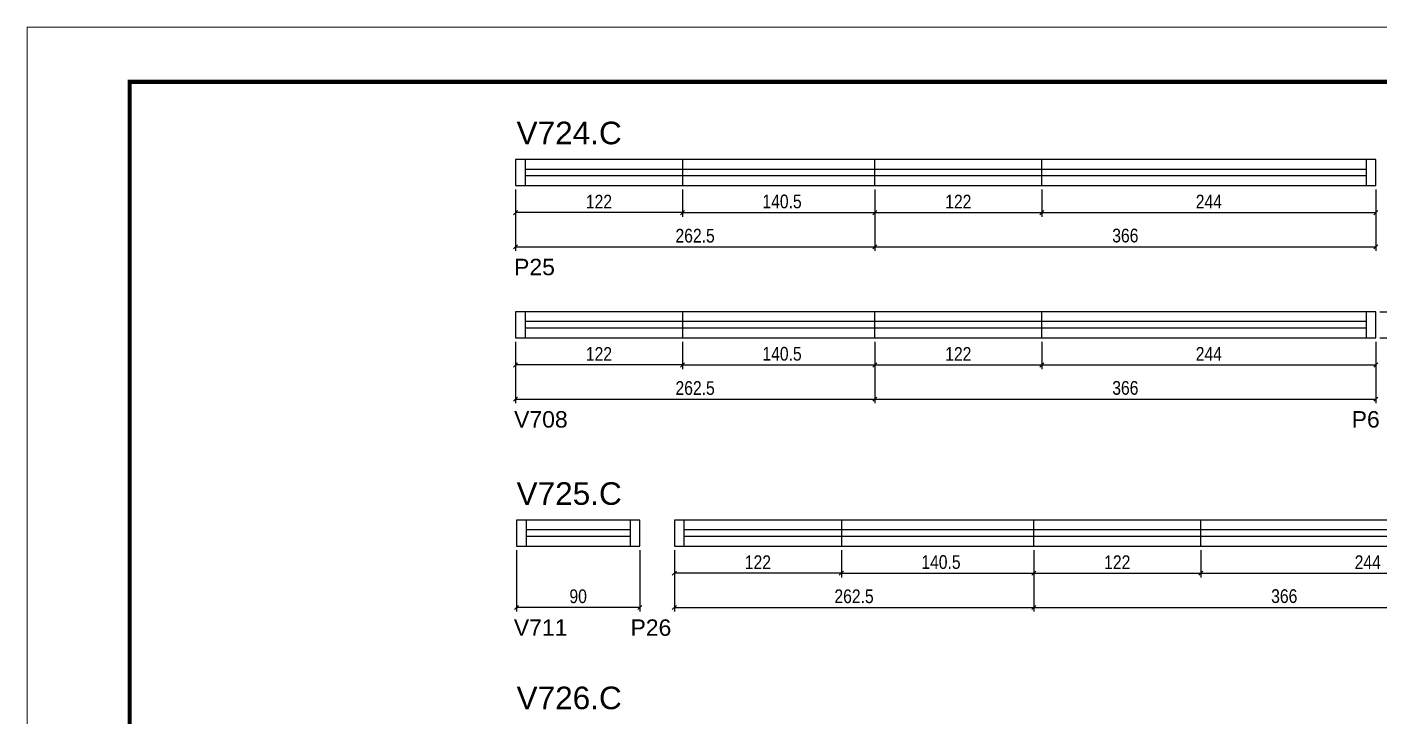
# Model space of a CAD drawing. Extents: x 3245 to 12416, y 917 to 10295.
# Drawn here: x 4844 to 5832, y 7206 to 7710 of the extents above; entities that cross this region are included whole.
import ezdxf

# ---------------------------------------------------------------- set-up
doc = ezdxf.new("R2010")
doc.units = 0
doc.linetypes.add('DASHED', pattern=[0.75, 0.5, -0.25])
for name, color, linetype in [('5', 5, 'Continuous'), ('COTA', 241, 'Continuous'), ('NOMENCLATURA', 7, 'Continuous'), ('Painéis', 200, 'Continuous'), ('SARR_2.2x7', 40, 'Continuous')]:
    doc.layers.add(name, color=color, linetype=linetype)
doc.layers.add('Folhas', color=255, linetype='Continuous', lineweight=9)
doc.layers.add('SARRAFO DE PRESSAO', color=251, linetype='DASHED', lineweight=9)
doc.styles.add('COTA TECNICA', font='techl___.ttf', dxfattribs={"height": 10})
doc.styles.add('COTA TECNICA-50', font='techl___.ttf', dxfattribs={"height": 10})
doc.styles.get("Standard").update_dxf_attribs({"font": 'arial.ttf'})
doc.dimstyles.new('COTA PAINEL-50', dxfattribs={"dimtxt": 10, "dimasz": 3, "dimexe": 3, "dimexo": 3, "dimgap": 3, "dimtad": 1, "dimdec": 1, "dimzin": 12, "dimdsep": 46, "dimtxsty": 'COTA TECNICA-50', "dimblk1": 'OBLIQUE', "dimblk2": 'OBLIQUE', "dimsah": 1, "dimcen": 0.9, "dimclrd": 4, "dimclre": 4, "dimclrt": 240, "dimadec": 1, "dimazin": 3, "dimtfac": 1, "dimtdec": 1, "dimtmove": 0, "dimatfit": 3, "dimfxl": 1, "dimtolj": 1, "dimtzin": 12, "dimarcsym": 0})
doc.dimstyles.new('PAINEL', dxfattribs={"dimtxt": 10, "dimasz": 3, "dimexe": 3, "dimexo": 3, "dimgap": 3, "dimtad": 1, "dimdec": 1, "dimzin": 12, "dimdsep": 46, "dimtxsty": 'COTA TECNICA', "dimblk1": 'OBLIQUE', "dimblk2": 'OBLIQUE', "dimsah": 1, "dimcen": 0.9, "dimclrd": 4, "dimclre": 4, "dimclrt": 240, "dimadec": 1, "dimazin": 3, "dimtfac": 1, "dimtdec": 1, "dimtmove": 0, "dimatfit": 3, "dimfxl": 1, "dimtolj": 1, "dimtzin": 12, "dimarcsym": 0})

# ---------------------------------------------------------------- blocks, each defined once
blk = doc.blocks.new('9999999999')
at = {"layer": 'Folhas'}
blk.add_lwpolyline([(98138.98, 34190.21), (99623.98, 34190.21), (99623.98, 35240.21), (98138.98, 35240.21)], close=True, dxfattribs=at)
at = {"layer": 'Folhas', "color": 30, "const_width": 3}
blk.add_lwpolyline([(98213.98, 34230.21), (99583.98, 34230.21), (99583.98, 35200.21), (98213.98, 35200.21)], close=True, dxfattribs=at)
blk = doc.blocks.new('_Oblique')
at = {"color": 0, "linetype": 'ByBlock', "lineweight": -2}
blk.add_line((-0.5, -0.5), (0.5, 0.5), dxfattribs=at)
blk = doc.blocks.new('*D162')
at = {"layer": 'COTA', "color": 4, "linetype": 'ByBlock', "lineweight": -2, "transparency": 16777216}
for p, q in [((5201.4, 7328.15), (5201.4, 7283.27)), ((5291.4, 7328.15), (5291.4, 7283.27)), ((5291.4, 7286.27), (5201.4, 7286.27))]:
    blk.add_line(p, q, dxfattribs=at)
at = {"layer": 'Defpoints', "color": 0, "linetype": 'ByBlock', "transparency": 16777216}
for p in [(5201.4, 7331.15), (5291.4, 7331.15), (5201.4, 7286.27)]:
    blk.add_point(p, dxfattribs=at)
at = {"layer": 'COTA', "color": 4, "linetype": 'ByBlock', "lineweight": -2, "transparency": 16777216, "xscale": 3, "yscale": 3, "zscale": 3, "rotation": 180}
blk.add_blockref('_Oblique', (5201.4, 7286.27), dxfattribs=at)
at = {"layer": 'COTA', "color": 4, "linetype": 'ByBlock', "lineweight": -2, "transparency": 16777216, "xscale": 3, "yscale": 3, "zscale": 3}
blk.add_blockref('_Oblique', (5291.4, 7286.27), dxfattribs=at)
at = {"layer": 'COTA', "color": 240, "linetype": 'ByBlock', "transparency": 16777216, "insert": (5246.4, 7294.41), "char_height": 10, "attachment_point": 5, "style": 'COTA TECNICA-50'}
blk.add_mtext('\\A1;90', dxfattribs=at)
blk = doc.blocks.new('*D161')
at = {"layer": 'COTA', "color": 4, "linetype": 'ByBlock', "lineweight": -2, "transparency": 16777216}
for p, q in [((5316.68, 7328.15), (5316.68, 7308.28)), ((5438.68, 7328.15), (5438.68, 7308.28)), ((5438.68, 7311.28), (5316.68, 7311.28))]:
    blk.add_line(p, q, dxfattribs=at)
at = {"layer": 'Defpoints', "color": 0, "linetype": 'ByBlock', "transparency": 16777216}
for p in [(5316.68, 7331.15), (5438.68, 7331.15), (5316.68, 7311.28)]:
    blk.add_point(p, dxfattribs=at)
at = {"layer": 'COTA', "color": 4, "linetype": 'ByBlock', "lineweight": -2, "transparency": 16777216, "xscale": 3, "yscale": 3, "zscale": 3, "rotation": 180}
blk.add_blockref('_Oblique', (5316.68, 7311.28), dxfattribs=at)
at = {"layer": 'COTA', "color": 4, "linetype": 'ByBlock', "lineweight": -2, "transparency": 16777216, "xscale": 3, "yscale": 3, "zscale": 3}
blk.add_blockref('_Oblique', (5438.68, 7311.28), dxfattribs=at)
at = {"layer": 'COTA', "color": 240, "linetype": 'ByBlock', "transparency": 16777216, "insert": (5377.68, 7319.34), "char_height": 10, "attachment_point": 5, "style": 'COTA TECNICA-50'}
blk.add_mtext('\\A1;122', dxfattribs=at)
blk = doc.blocks.new('*D163')
at = {"layer": 'COTA', "color": 4, "linetype": 'ByBlock', "lineweight": -2, "transparency": 16777216}
for p, q in [((5438.68, 7328.15), (5438.68, 7308.28)), ((5579.18, 7328.15), (5579.18, 7308.28)), ((5438.68, 7311.28), (5579.18, 7311.28))]:
    blk.add_line(p, q, dxfattribs=at)
at = {"layer": 'Defpoints', "color": 0, "linetype": 'ByBlock', "transparency": 16777216}
for p in [(5438.68, 7331.15), (5579.18, 7331.15), (5579.18, 7311.28)]:
    blk.add_point(p, dxfattribs=at)
at = {"layer": 'COTA', "color": 4, "linetype": 'ByBlock', "lineweight": -2, "transparency": 16777216, "xscale": 3, "yscale": 3, "zscale": 3, "rotation": 180}
blk.add_blockref('_Oblique', (5438.68, 7311.28), dxfattribs=at)
at = {"layer": 'COTA', "color": 4, "linetype": 'ByBlock', "lineweight": -2, "transparency": 16777216, "xscale": 3, "yscale": 3, "zscale": 3}
blk.add_blockref('_Oblique', (5579.18, 7311.28), dxfattribs=at)
at = {"layer": 'COTA', "color": 240, "linetype": 'ByBlock', "transparency": 16777216, "insert": (5511.43, 7319.39), "char_height": 10, "attachment_point": 5, "style": 'COTA TECNICA-50'}
blk.add_mtext('\\A1;140.5', dxfattribs=at)
blk = doc.blocks.new('*D164')
at = {"layer": 'COTA', "color": 4, "linetype": 'ByBlock', "lineweight": -2, "transparency": 16777216}
for p, q in [((5579.18, 7328.15), (5579.18, 7283.27)), ((5945.18, 7328.15), (5945.18, 7283.27)), ((5579.18, 7286.27), (5945.18, 7286.27))]:
    blk.add_line(p, q, dxfattribs=at)
at = {"layer": 'Defpoints', "color": 0, "linetype": 'ByBlock', "transparency": 16777216}
for p in [(5579.18, 7331.15), (5945.18, 7331.15), (5945.18, 7286.27)]:
    blk.add_point(p, dxfattribs=at)
at = {"layer": 'COTA', "color": 4, "linetype": 'ByBlock', "lineweight": -2, "transparency": 16777216, "xscale": 3, "yscale": 3, "zscale": 3, "rotation": 180}
blk.add_blockref('_Oblique', (5579.18, 7286.27), dxfattribs=at)
at = {"layer": 'COTA', "color": 4, "linetype": 'ByBlock', "lineweight": -2, "transparency": 16777216, "xscale": 3, "yscale": 3, "zscale": 3}
blk.add_blockref('_Oblique', (5945.18, 7286.27), dxfattribs=at)
at = {"layer": 'COTA', "color": 240, "linetype": 'ByBlock', "transparency": 16777216, "insert": (5762.18, 7294.49), "char_height": 10, "attachment_point": 5, "style": 'COTA TECNICA-50'}
blk.add_mtext('\\A1;366', dxfattribs=at)
blk = doc.blocks.new('*D168')
at = {"layer": 'COTA', "color": 4, "lineweight": -2, "transparency": 16777216}
for p, q in [((5316.68, 7328.15), (5316.68, 7283.27)), ((5579.18, 7328.15), (5579.18, 7283.27)), ((5316.68, 7286.27), (5579.18, 7286.27))]:
    blk.add_line(p, q, dxfattribs=at)
at = {"layer": 'Defpoints', "color": 0, "transparency": 16777216}
for p in [(5316.68, 7331.15), (5579.18, 7331.15), (5579.18, 7286.27)]:
    blk.add_point(p, dxfattribs=at)
at = {"layer": 'COTA', "color": 4, "lineweight": -2, "transparency": 16777216, "xscale": 3, "yscale": 3, "zscale": 3, "rotation": 180}
blk.add_blockref('_Oblique', (5316.68, 7286.27), dxfattribs=at)
at = {"layer": 'COTA', "color": 4, "lineweight": -2, "transparency": 16777216, "xscale": 3, "yscale": 3, "zscale": 3}
blk.add_blockref('_Oblique', (5579.18, 7286.27), dxfattribs=at)
at = {"layer": 'COTA', "color": 240, "transparency": 16777216, "insert": (5447.93, 7294.38), "char_height": 10, "attachment_point": 5, "style": 'COTA TECNICA'}
blk.add_mtext('\\A1;262.5', dxfattribs=at)
blk = doc.blocks.new('*D169')
at = {"layer": 'COTA', "color": 4, "lineweight": -2, "transparency": 16777216}
for p, q in [((5579.18, 7328.15), (5579.18, 7308.28)), ((5701.18, 7328.15), (5701.18, 7308.28)), ((5579.18, 7311.28), (5701.18, 7311.28))]:
    blk.add_line(p, q, dxfattribs=at)
at = {"layer": 'Defpoints', "color": 0, "transparency": 16777216}
for p in [(5579.18, 7331.15), (5701.18, 7331.15), (5701.18, 7311.28)]:
    blk.add_point(p, dxfattribs=at)
at = {"layer": 'COTA', "color": 4, "lineweight": -2, "transparency": 16777216, "xscale": 3, "yscale": 3, "zscale": 3, "rotation": 180}
blk.add_blockref('_Oblique', (5579.18, 7311.28), dxfattribs=at)
at = {"layer": 'COTA', "color": 4, "lineweight": -2, "transparency": 16777216, "xscale": 3, "yscale": 3, "zscale": 3}
blk.add_blockref('_Oblique', (5701.18, 7311.28), dxfattribs=at)
at = {"layer": 'COTA', "color": 240, "transparency": 16777216, "insert": (5640.18, 7319.34), "char_height": 10, "attachment_point": 5, "style": 'COTA TECNICA'}
blk.add_mtext('\\A1;122', dxfattribs=at)
blk = doc.blocks.new('*D170')
at = {"layer": 'COTA', "color": 4, "lineweight": -2, "transparency": 16777216}
for p, q in [((5701.18, 7328.15), (5701.18, 7308.28)), ((5945.18, 7328.15), (5945.18, 7308.28)), ((5701.18, 7311.28), (5945.18, 7311.28))]:
    blk.add_line(p, q, dxfattribs=at)
at = {"layer": 'Defpoints', "color": 0, "transparency": 16777216}
for p in [(5701.18, 7331.15), (5945.18, 7331.15), (5945.18, 7311.28)]:
    blk.add_point(p, dxfattribs=at)
at = {"layer": 'COTA', "color": 4, "lineweight": -2, "transparency": 16777216, "xscale": 3, "yscale": 3, "zscale": 3, "rotation": 180}
blk.add_blockref('_Oblique', (5701.18, 7311.28), dxfattribs=at)
at = {"layer": 'COTA', "color": 4, "lineweight": -2, "transparency": 16777216, "xscale": 3, "yscale": 3, "zscale": 3}
blk.add_blockref('_Oblique', (5945.18, 7311.28), dxfattribs=at)
at = {"layer": 'COTA', "color": 240, "transparency": 16777216, "insert": (5823.18, 7319.35), "char_height": 10, "attachment_point": 5, "style": 'COTA TECNICA'}
blk.add_mtext('\\A1;244', dxfattribs=at)
blk = doc.blocks.new('*D350')
at = {"layer": 'COTA', "color": 4, "linetype": 'ByBlock', "lineweight": -2, "transparency": 16777216}
for p, q in [((5200.58, 7591.48), (5200.58, 7571.61)), ((5322.58, 7591.48), (5322.58, 7571.61)), ((5322.58, 7574.61), (5200.58, 7574.61))]:
    blk.add_line(p, q, dxfattribs=at)
at = {"layer": 'Defpoints', "color": 0, "linetype": 'ByBlock', "transparency": 16777216}
for p in [(5200.58, 7594.48), (5322.58, 7594.48), (5200.58, 7574.61)]:
    blk.add_point(p, dxfattribs=at)
at = {"layer": 'COTA', "color": 4, "linetype": 'ByBlock', "lineweight": -2, "transparency": 16777216, "xscale": 3, "yscale": 3, "zscale": 3, "rotation": 180}
blk.add_blockref('_Oblique', (5200.58, 7574.61), dxfattribs=at)
at = {"layer": 'COTA', "color": 4, "linetype": 'ByBlock', "lineweight": -2, "transparency": 16777216, "xscale": 3, "yscale": 3, "zscale": 3}
blk.add_blockref('_Oblique', (5322.58, 7574.61), dxfattribs=at)
at = {"layer": 'COTA', "color": 240, "linetype": 'ByBlock', "transparency": 16777216, "insert": (5261.58, 7582.67), "char_height": 10, "attachment_point": 5, "style": 'COTA TECNICA-50'}
blk.add_mtext('\\A1;122', dxfattribs=at)
blk = doc.blocks.new('*D351')
at = {"layer": 'COTA', "color": 4, "linetype": 'ByBlock', "lineweight": -2, "transparency": 16777216}
for p, q in [((5322.58, 7591.48), (5322.58, 7571.61)), ((5463.08, 7591.48), (5463.08, 7571.61)), ((5322.58, 7574.61), (5463.08, 7574.61))]:
    blk.add_line(p, q, dxfattribs=at)
at = {"layer": 'Defpoints', "color": 0, "linetype": 'ByBlock', "transparency": 16777216}
for p in [(5322.58, 7594.48), (5463.08, 7594.48), (5463.08, 7574.61)]:
    blk.add_point(p, dxfattribs=at)
at = {"layer": 'COTA', "color": 4, "linetype": 'ByBlock', "lineweight": -2, "transparency": 16777216, "xscale": 3, "yscale": 3, "zscale": 3, "rotation": 180}
blk.add_blockref('_Oblique', (5322.58, 7574.61), dxfattribs=at)
at = {"layer": 'COTA', "color": 4, "linetype": 'ByBlock', "lineweight": -2, "transparency": 16777216, "xscale": 3, "yscale": 3, "zscale": 3}
blk.add_blockref('_Oblique', (5463.08, 7574.61), dxfattribs=at)
at = {"layer": 'COTA', "color": 240, "linetype": 'ByBlock', "transparency": 16777216, "insert": (5395.33, 7582.72), "char_height": 10, "attachment_point": 5, "style": 'COTA TECNICA-50'}
blk.add_mtext('\\A1;140.5', dxfattribs=at)
blk = doc.blocks.new('*D352')
at = {"layer": 'COTA', "color": 4, "linetype": 'ByBlock', "lineweight": -2, "transparency": 16777216}
for p, q in [((5463.08, 7591.48), (5463.08, 7546.6)), ((5829.08, 7591.48), (5829.08, 7546.6)), ((5463.08, 7549.6), (5829.08, 7549.6))]:
    blk.add_line(p, q, dxfattribs=at)
at = {"layer": 'Defpoints', "color": 0, "linetype": 'ByBlock', "transparency": 16777216}
for p in [(5463.08, 7594.48), (5829.08, 7594.48), (5829.08, 7549.6)]:
    blk.add_point(p, dxfattribs=at)
at = {"layer": 'COTA', "color": 4, "linetype": 'ByBlock', "lineweight": -2, "transparency": 16777216, "xscale": 3, "yscale": 3, "zscale": 3, "rotation": 180}
blk.add_blockref('_Oblique', (5463.08, 7549.6), dxfattribs=at)
at = {"layer": 'COTA', "color": 4, "linetype": 'ByBlock', "lineweight": -2, "transparency": 16777216, "xscale": 3, "yscale": 3, "zscale": 3}
blk.add_blockref('_Oblique', (5829.08, 7549.6), dxfattribs=at)
at = {"layer": 'COTA', "color": 240, "linetype": 'ByBlock', "transparency": 16777216, "insert": (5646.08, 7557.82), "char_height": 10, "attachment_point": 5, "style": 'COTA TECNICA-50'}
blk.add_mtext('\\A1;366', dxfattribs=at)
blk = doc.blocks.new('*D353')
at = {"layer": 'COTA', "color": 4, "lineweight": -2, "transparency": 16777216}
for p, q in [((5200.58, 7591.48), (5200.58, 7546.6)), ((5463.08, 7591.48), (5463.08, 7546.6)), ((5200.58, 7549.6), (5463.08, 7549.6))]:
    blk.add_line(p, q, dxfattribs=at)
at = {"layer": 'Defpoints', "color": 0, "transparency": 16777216}
for p in [(5200.58, 7594.48), (5463.08, 7594.48), (5463.08, 7549.6)]:
    blk.add_point(p, dxfattribs=at)
at = {"layer": 'COTA', "color": 4, "lineweight": -2, "transparency": 16777216, "xscale": 3, "yscale": 3, "zscale": 3, "rotation": 180}
blk.add_blockref('_Oblique', (5200.58, 7549.6), dxfattribs=at)
at = {"layer": 'COTA', "color": 4, "lineweight": -2, "transparency": 16777216, "xscale": 3, "yscale": 3, "zscale": 3}
blk.add_blockref('_Oblique', (5463.08, 7549.6), dxfattribs=at)
at = {"layer": 'COTA', "color": 240, "transparency": 16777216, "insert": (5331.83, 7557.71), "char_height": 10, "attachment_point": 5, "style": 'COTA TECNICA'}
blk.add_mtext('\\A1;262.5', dxfattribs=at)
blk = doc.blocks.new('*D354')
at = {"layer": 'COTA', "color": 4, "lineweight": -2, "transparency": 16777216}
for p, q in [((5463.08, 7591.48), (5463.08, 7571.61)), ((5585.08, 7591.48), (5585.08, 7571.61)), ((5463.08, 7574.61), (5585.08, 7574.61))]:
    blk.add_line(p, q, dxfattribs=at)
at = {"layer": 'Defpoints', "color": 0, "transparency": 16777216}
for p in [(5463.08, 7594.48), (5585.08, 7594.48), (5585.08, 7574.61)]:
    blk.add_point(p, dxfattribs=at)
at = {"layer": 'COTA', "color": 4, "lineweight": -2, "transparency": 16777216, "xscale": 3, "yscale": 3, "zscale": 3, "rotation": 180}
blk.add_blockref('_Oblique', (5463.08, 7574.61), dxfattribs=at)
at = {"layer": 'COTA', "color": 4, "lineweight": -2, "transparency": 16777216, "xscale": 3, "yscale": 3, "zscale": 3}
blk.add_blockref('_Oblique', (5585.08, 7574.61), dxfattribs=at)
at = {"layer": 'COTA', "color": 240, "transparency": 16777216, "insert": (5524.08, 7582.67), "char_height": 10, "attachment_point": 5, "style": 'COTA TECNICA'}
blk.add_mtext('\\A1;122', dxfattribs=at)
blk = doc.blocks.new('*D355')
at = {"layer": 'COTA', "color": 4, "lineweight": -2, "transparency": 16777216}
for p, q in [((5585.08, 7591.48), (5585.08, 7571.61)), ((5829.08, 7591.48), (5829.08, 7571.61)), ((5585.08, 7574.61), (5829.08, 7574.61))]:
    blk.add_line(p, q, dxfattribs=at)
at = {"layer": 'Defpoints', "color": 0, "transparency": 16777216}
for p in [(5585.08, 7594.48), (5829.08, 7594.48), (5829.08, 7574.61)]:
    blk.add_point(p, dxfattribs=at)
at = {"layer": 'COTA', "color": 4, "lineweight": -2, "transparency": 16777216, "xscale": 3, "yscale": 3, "zscale": 3, "rotation": 180}
blk.add_blockref('_Oblique', (5585.08, 7574.61), dxfattribs=at)
at = {"layer": 'COTA', "color": 4, "lineweight": -2, "transparency": 16777216, "xscale": 3, "yscale": 3, "zscale": 3}
blk.add_blockref('_Oblique', (5829.08, 7574.61), dxfattribs=at)
at = {"layer": 'COTA', "color": 240, "transparency": 16777216, "insert": (5707.08, 7582.68), "char_height": 10, "attachment_point": 5, "style": 'COTA TECNICA'}
blk.add_mtext('\\A1;244', dxfattribs=at)
blk = doc.blocks.new('*D358')
at = {"layer": 'COTA', "color": 4, "linetype": 'ByBlock', "lineweight": -2, "transparency": 16777216}
for p, q in [((5200.58, 7480.24), (5200.58, 7460.36)), ((5322.58, 7480.24), (5322.58, 7460.36)), ((5322.58, 7463.36), (5200.58, 7463.36))]:
    blk.add_line(p, q, dxfattribs=at)
at = {"layer": 'Defpoints', "color": 0, "linetype": 'ByBlock', "transparency": 16777216}
for p in [(5200.58, 7483.24), (5322.58, 7483.24), (5200.58, 7463.36)]:
    blk.add_point(p, dxfattribs=at)
at = {"layer": 'COTA', "color": 4, "linetype": 'ByBlock', "lineweight": -2, "transparency": 16777216, "xscale": 3, "yscale": 3, "zscale": 3, "rotation": 180}
blk.add_blockref('_Oblique', (5200.58, 7463.36), dxfattribs=at)
at = {"layer": 'COTA', "color": 4, "linetype": 'ByBlock', "lineweight": -2, "transparency": 16777216, "xscale": 3, "yscale": 3, "zscale": 3}
blk.add_blockref('_Oblique', (5322.58, 7463.36), dxfattribs=at)
at = {"layer": 'COTA', "color": 240, "linetype": 'ByBlock', "transparency": 16777216, "insert": (5261.58, 7471.42), "char_height": 10, "attachment_point": 5, "style": 'COTA TECNICA-50'}
blk.add_mtext('\\A1;122', dxfattribs=at)
blk = doc.blocks.new('*D359')
at = {"layer": 'COTA', "color": 4, "linetype": 'ByBlock', "lineweight": -2, "transparency": 16777216}
for p, q in [((5322.58, 7480.24), (5322.58, 7460.36)), ((5463.08, 7480.24), (5463.08, 7460.36)), ((5322.58, 7463.36), (5463.08, 7463.36))]:
    blk.add_line(p, q, dxfattribs=at)
at = {"layer": 'Defpoints', "color": 0, "linetype": 'ByBlock', "transparency": 16777216}
for p in [(5322.58, 7483.24), (5463.08, 7483.24), (5463.08, 7463.36)]:
    blk.add_point(p, dxfattribs=at)
at = {"layer": 'COTA', "color": 4, "linetype": 'ByBlock', "lineweight": -2, "transparency": 16777216, "xscale": 3, "yscale": 3, "zscale": 3, "rotation": 180}
blk.add_blockref('_Oblique', (5322.58, 7463.36), dxfattribs=at)
at = {"layer": 'COTA', "color": 4, "linetype": 'ByBlock', "lineweight": -2, "transparency": 16777216, "xscale": 3, "yscale": 3, "zscale": 3}
blk.add_blockref('_Oblique', (5463.08, 7463.36), dxfattribs=at)
at = {"layer": 'COTA', "color": 240, "linetype": 'ByBlock', "transparency": 16777216, "insert": (5395.33, 7471.47), "char_height": 10, "attachment_point": 5, "style": 'COTA TECNICA-50'}
blk.add_mtext('\\A1;140.5', dxfattribs=at)
blk = doc.blocks.new('*D360')
at = {"layer": 'COTA', "color": 4, "linetype": 'ByBlock', "lineweight": -2, "transparency": 16777216}
for p, q in [((5463.08, 7480.24), (5463.08, 7435.36)), ((5829.08, 7480.24), (5829.08, 7435.36)), ((5463.08, 7438.36), (5829.08, 7438.36))]:
    blk.add_line(p, q, dxfattribs=at)
at = {"layer": 'Defpoints', "color": 0, "linetype": 'ByBlock', "transparency": 16777216}
for p in [(5463.08, 7483.24), (5829.08, 7483.24), (5829.08, 7438.36)]:
    blk.add_point(p, dxfattribs=at)
at = {"layer": 'COTA', "color": 4, "linetype": 'ByBlock', "lineweight": -2, "transparency": 16777216, "xscale": 3, "yscale": 3, "zscale": 3, "rotation": 180}
blk.add_blockref('_Oblique', (5463.08, 7438.36), dxfattribs=at)
at = {"layer": 'COTA', "color": 4, "linetype": 'ByBlock', "lineweight": -2, "transparency": 16777216, "xscale": 3, "yscale": 3, "zscale": 3}
blk.add_blockref('_Oblique', (5829.08, 7438.36), dxfattribs=at)
at = {"layer": 'COTA', "color": 240, "linetype": 'ByBlock', "transparency": 16777216, "insert": (5646.08, 7446.57), "char_height": 10, "attachment_point": 5, "style": 'COTA TECNICA-50'}
blk.add_mtext('\\A1;366', dxfattribs=at)
blk = doc.blocks.new('*D361')
at = {"layer": 'COTA', "color": 4, "lineweight": -2, "transparency": 16777216}
for p, q in [((5200.58, 7480.24), (5200.58, 7435.36)), ((5463.08, 7480.24), (5463.08, 7435.36)), ((5200.58, 7438.36), (5463.08, 7438.36))]:
    blk.add_line(p, q, dxfattribs=at)
at = {"layer": 'Defpoints', "color": 0, "transparency": 16777216}
for p in [(5200.58, 7483.24), (5463.08, 7483.24), (5463.08, 7438.36)]:
    blk.add_point(p, dxfattribs=at)
at = {"layer": 'COTA', "color": 4, "lineweight": -2, "transparency": 16777216, "xscale": 3, "yscale": 3, "zscale": 3, "rotation": 180}
blk.add_blockref('_Oblique', (5200.58, 7438.36), dxfattribs=at)
at = {"layer": 'COTA', "color": 4, "lineweight": -2, "transparency": 16777216, "xscale": 3, "yscale": 3, "zscale": 3}
blk.add_blockref('_Oblique', (5463.08, 7438.36), dxfattribs=at)
at = {"layer": 'COTA', "color": 240, "transparency": 16777216, "insert": (5331.83, 7446.47), "char_height": 10, "attachment_point": 5, "style": 'COTA TECNICA'}
blk.add_mtext('\\A1;262.5', dxfattribs=at)
blk = doc.blocks.new('*D362')
at = {"layer": 'COTA', "color": 4, "lineweight": -2, "transparency": 16777216}
for p, q in [((5463.08, 7480.24), (5463.08, 7460.36)), ((5585.08, 7480.24), (5585.08, 7460.36)), ((5463.08, 7463.36), (5585.08, 7463.36))]:
    blk.add_line(p, q, dxfattribs=at)
at = {"layer": 'Defpoints', "color": 0, "transparency": 16777216}
for p in [(5463.08, 7483.24), (5585.08, 7483.24), (5585.08, 7463.36)]:
    blk.add_point(p, dxfattribs=at)
at = {"layer": 'COTA', "color": 4, "lineweight": -2, "transparency": 16777216, "xscale": 3, "yscale": 3, "zscale": 3, "rotation": 180}
blk.add_blockref('_Oblique', (5463.08, 7463.36), dxfattribs=at)
at = {"layer": 'COTA', "color": 4, "lineweight": -2, "transparency": 16777216, "xscale": 3, "yscale": 3, "zscale": 3}
blk.add_blockref('_Oblique', (5585.08, 7463.36), dxfattribs=at)
at = {"layer": 'COTA', "color": 240, "transparency": 16777216, "insert": (5524.08, 7471.42), "char_height": 10, "attachment_point": 5, "style": 'COTA TECNICA'}
blk.add_mtext('\\A1;122', dxfattribs=at)
blk = doc.blocks.new('*D363')
at = {"layer": 'COTA', "color": 4, "lineweight": -2, "transparency": 16777216}
for p, q in [((5585.08, 7480.24), (5585.08, 7460.36)), ((5829.08, 7480.24), (5829.08, 7460.36)), ((5585.08, 7463.36), (5829.08, 7463.36))]:
    blk.add_line(p, q, dxfattribs=at)
at = {"layer": 'Defpoints', "color": 0, "transparency": 16777216}
for p in [(5585.08, 7483.24), (5829.08, 7483.24), (5829.08, 7463.36)]:
    blk.add_point(p, dxfattribs=at)
at = {"layer": 'COTA', "color": 4, "lineweight": -2, "transparency": 16777216, "xscale": 3, "yscale": 3, "zscale": 3, "rotation": 180}
blk.add_blockref('_Oblique', (5585.08, 7463.36), dxfattribs=at)
at = {"layer": 'COTA', "color": 4, "lineweight": -2, "transparency": 16777216, "xscale": 3, "yscale": 3, "zscale": 3}
blk.add_blockref('_Oblique', (5829.08, 7463.36), dxfattribs=at)
at = {"layer": 'COTA', "color": 240, "transparency": 16777216, "insert": (5707.08, 7471.44), "char_height": 10, "attachment_point": 5, "style": 'COTA TECNICA'}
blk.add_mtext('\\A1;244', dxfattribs=at)
blk = doc.blocks.new('*D364')
at = {"layer": 'COTA', "color": 4, "lineweight": -2, "transparency": 16777216}
for p, q in [((5832.08, 7502.24), (5874.1, 7502.24)), ((5871.1, 7502.24), (5871.1, 7483.24)), ((5832.08, 7483.24), (5874.1, 7483.24))]:
    blk.add_line(p, q, dxfattribs=at)
at = {"layer": 'Defpoints', "color": 0, "transparency": 16777216}
for p in [(5829.08, 7502.24), (5829.08, 7483.24), (5871.1, 7483.24)]:
    blk.add_point(p, dxfattribs=at)
at = {"layer": 'COTA', "color": 4, "lineweight": -2, "transparency": 16777216, "xscale": 3, "yscale": 3, "zscale": 3}
for p, rotation in [((5871.1, 7502.24), 90), ((5871.1, 7483.24), 270)]:
    blk.add_blockref('_Oblique', p, dxfattribs=dict(at, rotation=rotation))
at = {"layer": 'COTA', "color": 240, "transparency": 16777216, "insert": (5863.01, 7492.74), "char_height": 10, "attachment_point": 5, "rotation": 90, "style": 'COTA TECNICA'}
blk.add_mtext('\\A1;19', dxfattribs=at)

msp = doc.modelspace()

# ---------------------------------------------------------------- linework, layer by layer
at = {"layer": 'Painéis', "linetype": 'Continuous'}
for p, q in [((5829.08, 7613.48), (5200.58, 7613.48)), ((5200.58, 7613.48), (5200.58, 7594.48)), ((5322.58, 7613.48), (5322.58, 7594.48)), ((5463.08, 7594.48), (5463.08, 7613.48)), ((5585.08, 7594.48), (5585.08, 7613.48)), ((5829.08, 7594.48), (5829.08, 7613.48)), ((5200.58, 7594.48), (5829.08, 7594.48)), ((5829.08, 7502.24), (5200.58, 7502.24)), ((5200.58, 7502.24), (5200.58, 7483.24)), ((5322.58, 7502.24), (5322.58, 7483.24)), ((5463.08, 7483.24), (5463.08, 7502.24)), ((5585.08, 7483.24), (5585.08, 7502.24)), ((5829.08, 7483.24), (5829.08, 7502.24)), ((5200.58, 7483.24), (5829.08, 7483.24)), ((5945.18, 7350.15), (5316.68, 7350.15)), ((5316.68, 7350.15), (5316.68, 7331.15)), ((5438.68, 7350.15), (5438.68, 7331.15)), ((5579.18, 7331.15), (5579.18, 7350.15)), ((5701.18, 7331.15), (5701.18, 7350.15)), ((5316.68, 7331.15), (5945.18, 7331.15))]:
    msp.add_line(p, q, dxfattribs=at)
msp.add_lwpolyline([(5291.4, 7350.15), (5201.4, 7350.15), (5201.4, 7331.15), (5291.4, 7331.15)], close=True, dxfattribs=at)
at = {"layer": 'SARR_2.2x7', "linetype": 'Continuous'}
for p, q in [((5207.58, 7613.48), (5207.58, 7594.48)), ((5822.08, 7613.48), (5822.08, 7594.48)), ((5207.58, 7606.48), (5322.58, 7606.48)), ((5322.58, 7601.48), (5207.58, 7601.48)), ((5322.58, 7606.48), (5463.08, 7606.48)), ((5463.08, 7601.48), (5322.58, 7601.48)), ((5463.08, 7606.48), (5822.08, 7606.48)), ((5822.08, 7601.48), (5463.08, 7601.48)), ((5207.58, 7502.24), (5207.58, 7483.24)), ((5822.08, 7502.24), (5822.08, 7483.24)), ((5207.58, 7495.24), (5322.58, 7495.24)), ((5322.58, 7495.24), (5463.08, 7495.24)), ((5463.08, 7495.24), (5822.08, 7495.24)), ((5322.58, 7490.24), (5207.58, 7490.24)), ((5463.08, 7490.24), (5322.58, 7490.24)), ((5822.08, 7490.24), (5463.08, 7490.24)), ((5208.4, 7350.15), (5208.4, 7331.15)), ((5208.4, 7343.15), (5284.4, 7343.15)), ((5284.4, 7350.15), (5284.4, 7331.15)), ((5323.68, 7350.15), (5323.68, 7331.15)), ((5323.68, 7343.15), (5438.68, 7343.15)), ((5438.68, 7343.15), (5579.18, 7343.15)), ((5579.18, 7343.15), (5938.18, 7343.15)), ((5284.4, 7338.15), (5208.4, 7338.15)), ((5438.68, 7338.15), (5323.68, 7338.15)), ((5579.18, 7338.15), (5438.68, 7338.15)), ((5938.18, 7338.15), (5579.18, 7338.15))]:
    msp.add_line(p, q, dxfattribs=at)

# ---------------------------------------------------------------- block references
at = {"layer": 'SARRAFO DE PRESSAO', "color": 6, "linetype": 'ByBlock'}
msp.add_blockref('9999999999', (-93295.13, -27530.07), dxfattribs=at)

# ---------------------------------------------------------------- texts
at = {"layer": '5', "linetype": 'Continuous'}
for s, rotation, p in [('P25', 0.00004, (5199.61, 7528.91)), ('V708', 0.00004, (5199.61, 7417.66)), ('P6', 0.00004, (5811.42, 7417.66)), ('V711', 359.99996, (5199.45, 7265.58)), ('P26', 359.99996, (5284.63, 7265.58))]:
    msp.add_text(s, height=12, rotation=rotation, dxfattribs=at).set_placement(p)
at = {"layer": 'NOMENCLATURA', "linetype": 'Continuous'}
for s, p in [('V724.C', (5201.4, 7624.55)), ('V725.C', (5201.4, 7361.23)), ('V726.C', (5201.4, 7212))]:
    msp.add_text(s, height=16.5, dxfattribs=at).set_placement(p)

# ---------------------------------------------------------------- dimensions: what is measured, and where the dimension line sits
at = {"layer": 'COTA', "linetype": 'ByBlock'}
for base, p1, p2, picture, middle in [((5200.58, 7574.61), (5322.58, 7594.48), (5200.58, 7594.48), '*D350', (5261.58, 7582.67)), ((5200.58, 7463.36), (5322.58, 7483.24), (5200.58, 7483.24), '*D358', (5261.58, 7471.42)), ((5201.4, 7286.27), (5291.4, 7331.15), (5201.4, 7331.15), '*D162', (5246.4, 7294.41)), ((5316.68, 7311.28), (5438.68, 7331.15), (5316.68, 7331.15), '*D161', (5377.68, 7319.34))]:
    dim = msp.add_linear_dim(base=base, p1=p1, p2=p2, angle=180, dimstyle='COTA PAINEL-50', override={"dimarcsym": 1}, dxfattribs=at)
    dim.commit()
    dim.dimension.update_dxf_attribs({"geometry": picture, "text_midpoint": middle})
at = {"layer": 'COTA'}
for base, p1, p2, picture, middle in [((5463.08, 7549.6), (5200.58, 7594.48), (5463.08, 7594.48), '*D353', (5331.83, 7557.71)), ((5585.08, 7574.61), (5463.08, 7594.48), (5585.08, 7594.48), '*D354', (5524.08, 7582.67)), ((5463.08, 7438.36), (5200.58, 7483.24), (5463.08, 7483.24), '*D361', (5331.83, 7446.47)), ((5585.08, 7463.36), (5463.08, 7483.24), (5585.08, 7483.24), '*D362', (5524.08, 7471.42)), ((5579.18, 7286.27), (5316.68, 7331.15), (5579.18, 7331.15), '*D168', (5447.93, 7294.38)), ((5701.18, 7311.28), (5579.18, 7331.15), (5701.18, 7331.15), '*D169', (5640.18, 7319.34))]:
    dim = msp.add_linear_dim(base=base, p1=p1, p2=p2, dimstyle='PAINEL', dxfattribs=at)
    dim.commit()
    dim.dimension.update_dxf_attribs({"geometry": picture, "text_midpoint": middle})
at = {"layer": 'COTA', "linetype": 'ByBlock'}
for base, p1, p2, picture, middle in [((5463.08, 7574.61), (5322.58, 7594.48), (5463.08, 7594.48), '*D351', (5395.33, 7574.61)), ((5463.08, 7463.36), (5322.58, 7483.24), (5463.08, 7483.24), '*D359', (5395.33, 7463.36)), ((5579.18, 7311.28), (5438.68, 7331.15), (5579.18, 7331.15), '*D163', (5511.43, 7311.28))]:
    dim = msp.add_linear_dim(base=base, p1=p1, p2=p2, dimstyle='COTA PAINEL-50', override={"dimarcsym": 1}, dxfattribs=at)
    dim.commit()
    dim.dimension.update_dxf_attribs({"geometry": picture, "text_midpoint": middle, "dimtype": 160})
for base, p1, p2, picture, middle in [((5829.08, 7549.6), (5463.08, 7594.48), (5829.08, 7594.48), '*D352', (5646.08, 7557.82)), ((5829.08, 7438.36), (5463.08, 7483.24), (5829.08, 7483.24), '*D360', (5646.08, 7446.57)), ((5945.18, 7286.27), (5579.18, 7331.15), (5945.18, 7331.15), '*D164', (5762.18, 7294.49))]:
    dim = msp.add_linear_dim(base=base, p1=p1, p2=p2, dimstyle='COTA PAINEL-50', override={"dimtmove": 1, "dimarcsym": 1}, dxfattribs=at)
    dim.commit()
    dim.dimension.update_dxf_attribs({"geometry": picture, "text_midpoint": middle})
at = {"layer": 'COTA'}
for base, p1, p2, picture, middle in [((5829.08, 7574.61), (5585.08, 7594.48), (5829.08, 7594.48), '*D355', (5707.08, 7582.68)), ((5829.08, 7463.36), (5585.08, 7483.24), (5829.08, 7483.24), '*D363', (5707.08, 7471.44)), ((5945.18, 7311.28), (5701.18, 7331.15), (5945.18, 7331.15), '*D170', (5823.18, 7319.35))]:
    dim = msp.add_linear_dim(base=base, p1=p1, p2=p2, dimstyle='PAINEL', override={"dimtmove": 1}, dxfattribs=at)
    dim.commit()
    dim.dimension.update_dxf_attribs({"geometry": picture, "text_midpoint": middle})
dim = msp.add_linear_dim(base=(5871.1, 7483.24), p1=(5829.08, 7502.24), p2=(5829.08, 7483.24), angle=90, dimstyle='PAINEL', dxfattribs=at)
dim.commit()
dim.dimension.update_dxf_attribs({"geometry": '*D364', "text_midpoint": (5863.01, 7492.74)})

doc.saveas('drawing.dxf')
